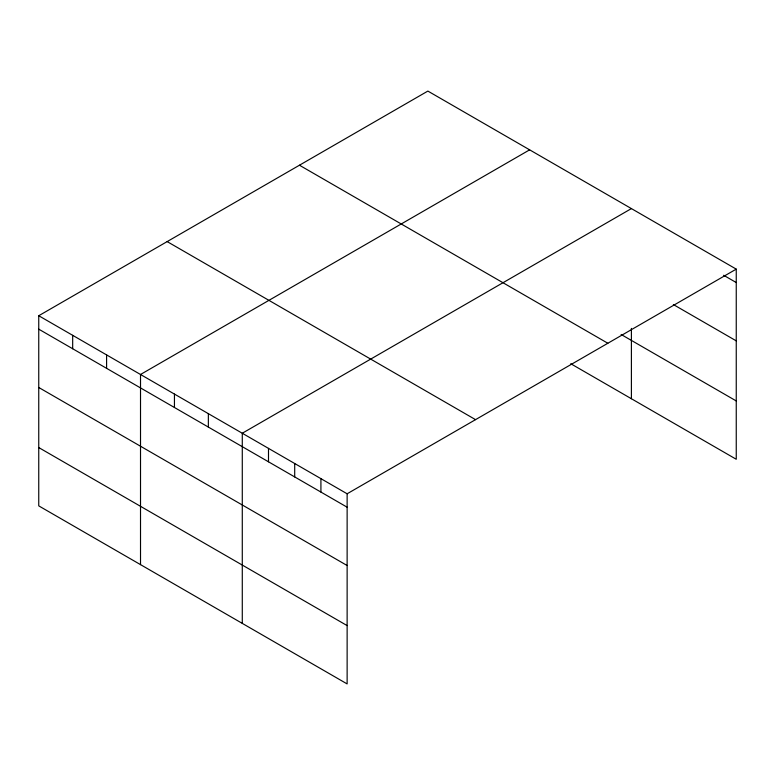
<?xml version="1.0" encoding="UTF-8"?>
<svg xmlns="http://www.w3.org/2000/svg" width="775" height="775" viewBox="0 0 775 775"><rect width="100%" height="100%" fill="white"/><g stroke="black" fill="none" stroke-linecap="round" stroke-linejoin="round"><path stroke-width="1.16" d="M38.75 315.735L347.132 493.782L347.132 683.918L38.75 505.872L38.75 315.735L427.868 91.082L736.25 269.128L736.25 459.265L570.749 363.717M529.635 149.837L140.517 374.49L140.517 564.626M631.402 208.591L242.284 433.244L242.284 623.381M347.132 493.782L736.25 269.128M723.666 275.28L736.25 282.546M673.339 304.546L736.25 340.864M621.124 334.48L736.25 400.946M299.46 165.22L607.842 343.257M167.158 241.597L475.54 419.643M38.75 329.162L347.132 507.199M38.75 387.481L347.132 565.518M38.75 447.562L347.132 625.599M631.402 328.397L631.402 398.728M320.918 478.65L320.918 492.067M294.703 463.508L294.703 476.935M268.499 448.376L268.499 461.803M208.359 413.656L208.359 427.083M174.443 394.078L174.443 407.495M106.592 354.902L106.592 368.328M72.676 335.323L72.676 348.74"/></g></svg>
